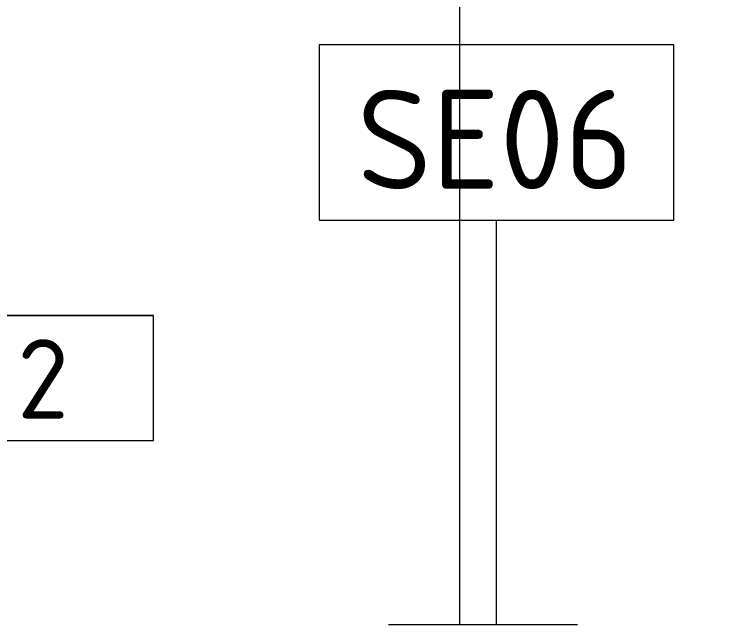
# Model space of a CAD drawing. Header units: millimetres. Extents: x 0 to 102275, y -2706 to 7916.
# Drawn here: x 87532.7 to 87980.5, y 667.5 to 1051.9 of the extents above; entities that cross this region are included whole.
import ezdxf

# ---------------------------------------------------------------- set-up
doc = ezdxf.new("R2010")
doc.units = ezdxf.units.MM
for name, color, linetype, lineweight in [('0-1', 7, 'Continuous', 9), ('A-GENM-IDEN', 7, 'Continuous', 9), ('A-WALL-PATT', 7, 'Continuous', 9), ('P-SANR-FIXT', 7, 'Continuous', 9), ('P-SANR-FIXT-IDEN', 7, 'Continuous', 9)]:
    doc.layers.add(name, color=color, linetype=linetype, lineweight=lineweight)
doc.styles.add('GOST Common_2', font='GOST_Common.ttf', dxfattribs={"height": 50})
doc.styles.add('GOST Common_3', font='GOST_Common.ttf', dxfattribs={"height": 62.5})

# ---------------------------------------------------------------- blocks, each defined once
blk = doc.blocks.new('Sanitary_Toilet-Accessories_Gessi_Wall-mounted-paper-roll-holder-65449 - Chrome-30916167-Развертка 1_15-3')
at = {"layer": '0-1'}
blk.add_line((-69685.5, 667.5), (-69804.5, 667.5), dxfattribs=at)
blk = doc.blocks.new('Mark Reiling - Mark Reiling-26174330-Развертка 1_15-3')
at = {"layer": 'A-GENM-IDEN'}
for p, q in [((-70125.76, 862.25), (-70125.76, 783.43)), ((-70125.76, 862.25), (-69952.27, 862.25)), ((-69952.27, 862.25), (-70125.76, 862.25)), ((-70125.76, 862.25), (-70125.76, 783.43)), ((-69952.27, 783.43), (-69952.27, 862.25)), ((-69952.27, 783.43), (-69952.27, 862.25)), ((-70125.76, 783.43), (-69952.27, 783.43)), ((-70125.76, 783.43), (-69952.27, 783.43))]:
    blk.add_line(p, q, dxfattribs=at)
blk = doc.blocks.new('М_сантехническая_рамка1 - В рамке-30590747-Развертка 1_15-3')
at = {"layer": 'P-SANR-FIXT-IDEN'}
for p, q in [((-69624.84, 1032.62), (-69848.16, 1032.62)), ((-69848.16, 1032.62), (-69848.16, 922.18)), ((-69624.84, 922.18), (-69624.84, 1032.62)), ((-69848.16, 922.18), (-69624.84, 922.18))]:
    blk.add_line(p, q, dxfattribs=at)

msp = doc.modelspace()

# ---------------------------------------------------------------- hatches: boundary and pattern name
at = {"layer": 'A-WALL-PATT'}
h = msp.add_hatch(dxfattribs=at)
h.set_pattern_fill('FP_22', color=256, style=0, pattern_type=2)
h.set_pattern_definition([(90, (88412.7, 0), (-600, 4e-14), []), (180, (88412.7, 0), (-7e-14, -600), [])])
h.paths.add_polyline_path([(88343.01, 0), (88396.69, 0), (88396.69, 380), (88346.69, 380), (88346.69, 272.71), (88322.9, 266.18), (88337.69, 0)])
h.paths.add_polyline_path([(86023.69, 0), (86896.92, 0), (86896.92, 100), (86912.69, 100), (86912.69, 0), (87105.08, 0), (87105.08, 10), (87112.11, 10), (87112.11, 32.93), (87114.61, 32.93), (87114.61, 202.93), (87115.56, 206.11), (87116.55, 207.67), (87117.16, 208.24), (87118.41, 209), (87121.69, 210), (87121.69, 1650), (87137.69, 1650), (87137.74, 209.98), (87141.64, 208.59), (87142.61, 207.99), (87144.2, 205.68), (87144.76, 202.93), (87144.76, 32.93), (87147.26, 32.93), (87147.26, 10), (87154.29, 10), (87154.29, 0), (87212.69, 0), (87212.69, 600), (87753.22, 600.28), (87754.01, 604.42), (87755.55, 607.3), (87755.69, 607.73), (87755.69, 609.5), (87759.19, 609.5), (87759.19, 607.5), (87768.19, 607.5), (87768.19, 667.44), (87887.19, 667.4), (87887.19, 620.34), (87891.43, 621.88), (87897.51, 622.41), (87903.38, 621.47), (87903.64, 621.4), (87906.9, 620.05), (87910.6, 617.68), (87912.85, 615.61), (87915.46, 612.37), (87917.67, 608.13), (87918.72, 604.3), (87918.95, 602.98), (87919.17, 599.23), (87918.44, 594.24), (87918.08, 593.05), (87916.73, 589.79), (87914.13, 585.79), (87912.3, 583.83), (87909.06, 581.28), (87906.77, 579.9), (87901.94, 578.12), (87896.69, 577.5), (87889.99, 578.53), (87889.73, 578.6), (87886.47, 579.95), (87882.77, 582.32), (87880.78, 584.09), (87877.91, 587.63), (87875.7, 591.87), (87875.29, 592.5), (87812.69, 592.68), (87812.69, 400), (88257.26, 400), (88264.33, 657.69), (88266.69, 750), (88266.69, 790), (88331.69, 790), (88331.69, 795), (88332.4, 797.57), (88334.86, 799.52), (88337.46, 800), (88362.37, 799.82), (88364.24, 799.24), (88366.02, 797.4), (88366.69, 795), (88366.69, 790), (88396.69, 790), (88396.69, 1800), (86912.69, 1800), (86912.69, 770), (86897.42, 770), (86897.42, 804), (86023.69, 804), (86023.69, 770), (86872.69, 770), (86872.69, 100), (86023.69, 100)])
h.paths.add_polyline_path([(87892.33, 0), (87892.24, 207.47), (87876.29, 211.98), (87850.34, 223.92), (87833.44, 234.53), (87818.04, 247.18), (87812.69, 251.63), (87812.69, 0)])

# ---------------------------------------------------------------- linework, layer by layer
at = {"layer": 'P-SANR-FIXT-IDEN'}
msp.add_line((87836.19, 667.45), (87836.19, 922.18), dxfattribs=at)

# ---------------------------------------------------------------- block references
at = {"layer": 'A-GENM-IDEN'}
msp.add_blockref('Mark Reiling - Mark Reiling-26174330-Развертка 1_15-3', (157572.69, 0), dxfattribs=at)
at = {"layer": 'P-SANR-FIXT'}
msp.add_blockref('Sanitary_Toilet-Accessories_Gessi_Wall-mounted-paper-roll-holder-65449 - Chrome-30916167-Развертка 1_15-3', (157572.69, 0), dxfattribs=at)
at = {"layer": 'P-SANR-FIXT-IDEN'}
msp.add_blockref('М_сантехническая_рамка1 - В рамке-30590747-Развертка 1_15-3', (157572.69, 0), dxfattribs=at)

# ---------------------------------------------------------------- texts
at = {"layer": 'A-GENM-IDEN', "insert": (87534.53, 847.27), "char_height": 50, "width": 44.0928, "attachment_point": 1, "style": 'GOST Common_2'}
msp.add_mtext('\\fGOST Common|b0|i0|c204|p34|;2', dxfattribs=at)
at = {"layer": 'P-SANR-FIXT-IDEN', "insert": (87748.37, 1004.32), "char_height": 62.5, "width": 222.4683, "attachment_point": 1, "style": 'GOST Common_3'}
msp.add_mtext('SE06', dxfattribs=at)

doc.saveas('drawing.dxf')
